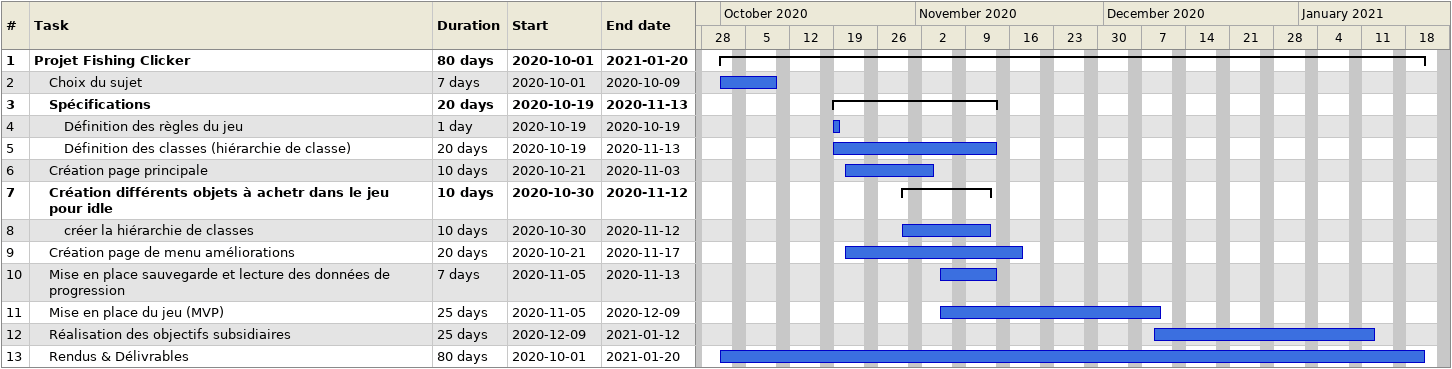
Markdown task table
| ID | Level | Task | Duration | Start | Finish |
|---|---|---|---|---|---|
| 1 | 1 | **Projet Fishing Clicker** | 80d | 2020-10-01 | 2021-01-20 |
| 2 | 2 | Choix du sujet | 7d | 2020-10-01 | 2020-10-09 |
| 3 | 2 | **Spécifications** | 20d | 2020-10-19 | 2020-11-13 |
| 4 | 3 | Définition des règles du jeu | 1d | 2020-10-19 | 2020-10-19 |
| 5 | 3 | Définition des classes (hiérarchie de classe) | 20d | 2020-10-19 | 2020-11-13 |
| 6 | 2 | Création page principale | 10d | 2020-10-21 | 2020-11-03 |
| 7 | 2 | **Création différents objets à achetr dans le jeu pour idle** | 10d | 2020-10-30 | 2020-11-12 |
| 8 | 3 | créer la hiérarchie de classes | 10d | 2020-10-30 | 2020-11-12 |
| 9 | 2 | Création page de menu améliorations | 20d | 2020-10-21 | 2020-11-17 |
| 10 | 2 | Mise en place sauvegarde et lecture des données de progression | 7d | 2020-11-05 | 2020-11-13 |
| 11 | 2 | Mise en place du jeu (MVP) | 25d | 2020-11-05 | 2020-12-09 |
| 12 | 2 | Réalisation des objectifs subsidiaires | 25d | 2020-12-09 | 2021-01-12 |
| 13 | 2 | Rendus & Délivrables | 80d | 2020-10-01 | 2021-01-20 |
